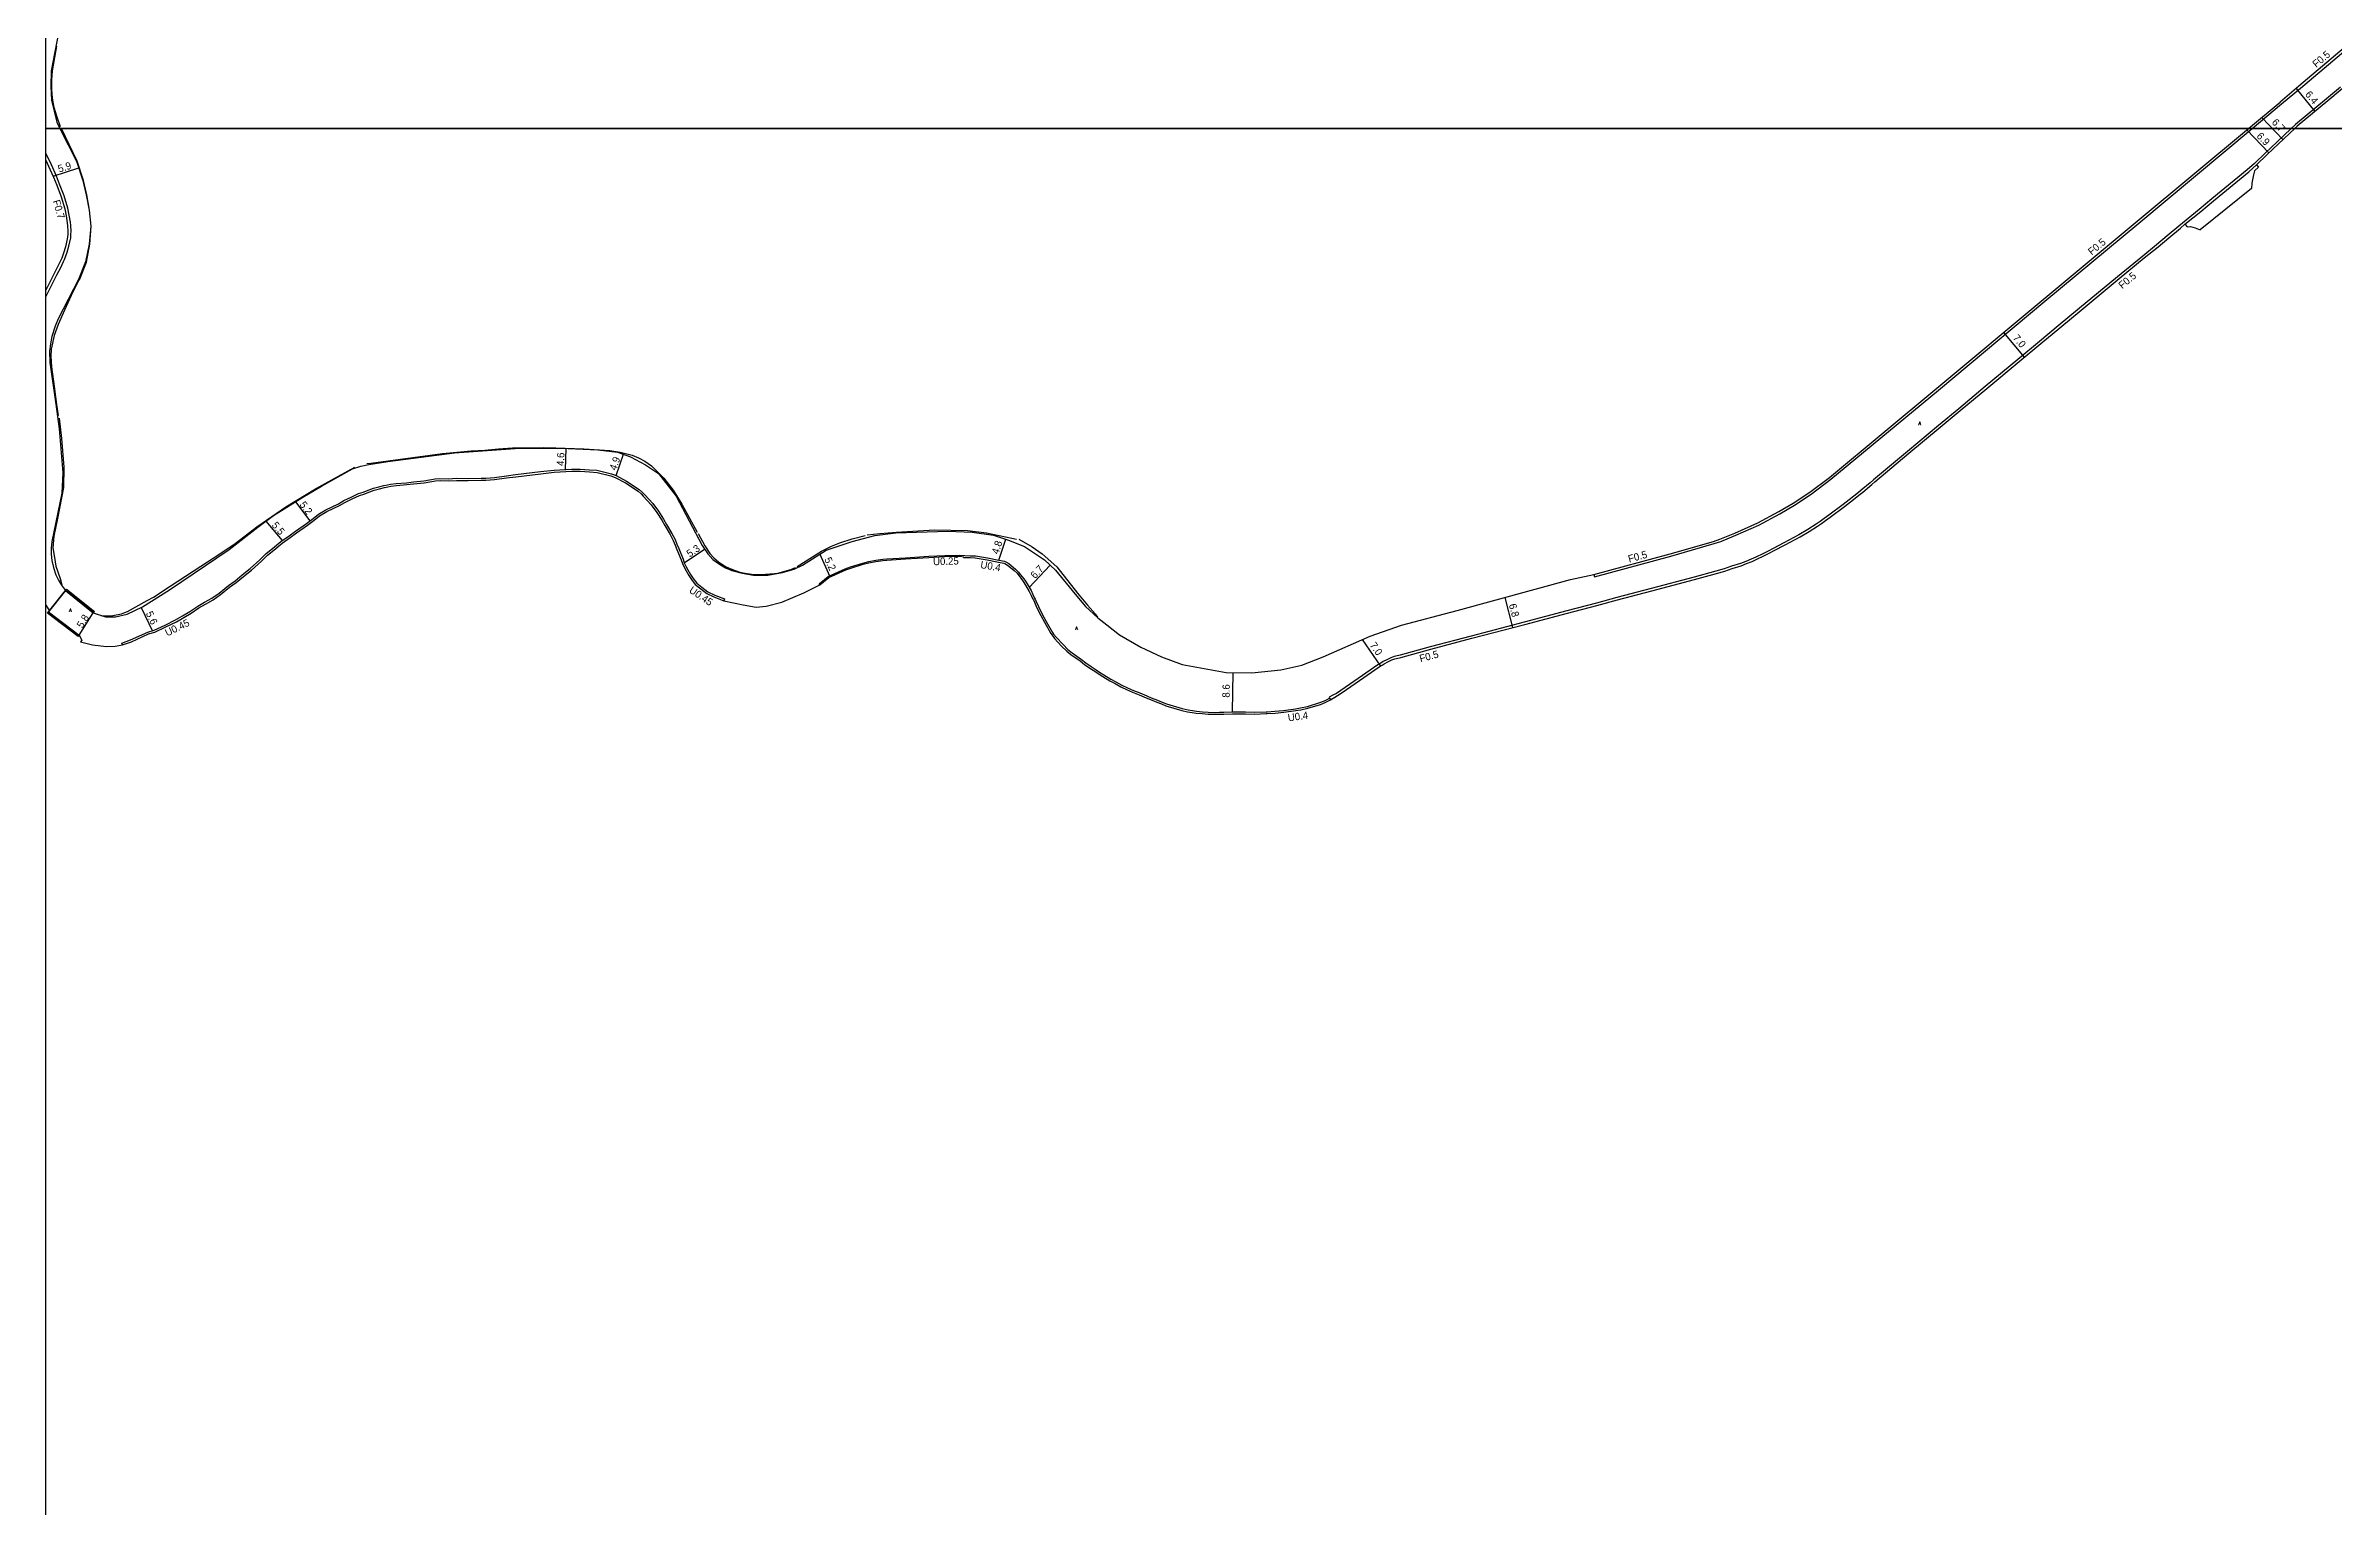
# Model space of a CAD drawing. Header units: metres. Extents: x -28002 to -25600, y -78000 to -76200.
# Drawn here: x -28000 to -27502, y -77100 to -76782 of the extents above; entities that cross this region are included whole.
import ezdxf

# ---------------------------------------------------------------- set-up
doc = ezdxf.new("R2010")
doc.units = ezdxf.units.M
doc.header["$LTSCALE"] = 2.5
for name, color, linetype in [('側溝・桝', 7, 'Continuous'), ('図郭', 7, 'Continuous'), ('幅員', 7, 'Continuous'), ('歩道・分離帯・安全施設', 7, 'Continuous'), ('舗装', 7, 'Continuous'), ('道路', 7, 'Continuous')]:
    doc.layers.add(name, color=color, linetype=linetype)
doc.styles.get("Standard").update_dxf_attribs({"font": ''})
doc.styles.add('YOKO_DECO', font='txt.shx', dxfattribs={"bigfont": 'extfont.shx'})
doc.styles.get('Standard').set_extended_font_data('@MS PGothic')

msp = doc.modelspace()

# ---------------------------------------------------------------- linework, layer by layer
at = {"layer": '側溝・桝'}
for points in [[(-27513.46, -76794.68), (-27509.36, -76791.23), (-27501.39, -76784.51), (-27496.29, -76780.24), (-27493.4, -76777.83), (-27492.12, -76776.76), (-27490.27, -76775.19), (-27488.76, -76773.84), (-27487.32, -76772.45), (-27485.25, -76770.26), (-27482.88, -76767.67), (-27481.26, -76765.69), (-27480, -76764.1), (-27478.95, -76762.61), (-27477.94, -76761.07), (-27476.67, -76758.9), (-27475.68, -76757.05), (-27474.75, -76755.05), (-27473.62, -76752.31), (-27472.66, -76749.83)], [(-27503.73, -76793.59), (-27510.45, -76799.16), (-27511.35, -76800)], [(-27500.65, -76791.02), (-27503.73, -76793.59)], [(-27519.84, -76800), (-27513.46, -76794.68)], [(-27511.35, -76800), (-27514.52, -76802.99), (-27516.94, -76805.3), (-27519.35, -76807.65), (-27520.96, -76809.03), (-27528.63, -76815.36), (-27531.4, -76817.66), (-27535.82, -76821.28), (-27538.35, -76823.39), (-27540.68, -76825.34), (-27543.68, -76827.77), (-27549.15, -76832.3), (-27557.44, -76839.15), (-27562.06, -76842.99), (-27566.16, -76846.38), (-27570.9, -76850.32), (-27577.96, -76856.19), (-27583.74, -76861), (-27588.11, -76864.64), (-27594.88, -76870.3), (-27602.29, -76876.49), (-27603, -76877.09), (-27604.95, -76878.72), (-27605.51, -76879.19), (-27607.6, -76880.85), (-27608.91, -76881.86), (-27612.02, -76884.19), (-27613.01, -76884.91), (-27613.9, -76885.54), (-27614.73, -76886.12), (-27616.56, -76887.26), (-27618.51, -76888.42), (-27621.75, -76890.19), (-27624.09, -76891.38), (-27625.23, -76891.99), (-27626.33, -76892.54), (-27627.88, -76893.29), (-27628.88, -76893.76), (-27630.08, -76894.22), (-27631.23, -76894.68), (-27633.16, -76895.28), (-27634.78, -76895.83), (-27636.55, -76896.34), (-27641.32, -76897.63), (-27650.65, -76900.13), (-27658.13, -76902.08), (-27662.58, -76903.28), (-27669, -76904.95), (-27678.26, -76907.43), (-27689.8, -76910.45), (-27698.71, -76912.82), (-27705.29, -76914.6), (-27706.23, -76914.84), (-27706.57, -76914.94), (-27707.28, -76915.17), (-27708.2, -76915.6), (-27708.98, -76916.03), (-27709.49, -76916.34), (-27710.13, -76916.72), (-27714.4, -76919.66), (-27718.19, -76922.29), (-27719.16, -76922.93), (-27719.94, -76923.33), (-27720.75, -76923.73), (-27720.62, -76924)], [(-27663.12, -76897.07), (-27662.98, -76897.57), (-27646.41, -76893.09), (-27636.91, -76890.35), (-27635.5, -76889.88), (-27632.26, -76888.54), (-27627.2, -76886.31), (-27622.63, -76883.85), (-27619.44, -76881.95), (-27615.84, -76879.61), (-27611.55, -76876.35), (-27588.15, -76856.93), (-27565.02, -76837.63), (-27544.56, -76820.61), (-27519.84, -76800)], [(-28000, -76836.64), (-27999.56, -76835.8), (-27997.56, -76831.9), (-27996.74, -76830.25), (-27996.12, -76828.99), (-27995.89, -76828.5), (-27995.36, -76826.94), (-27994.98, -76825.66), (-27994.58, -76823.78), (-27994.54, -76823.08), (-27994.49, -76822.35), (-27994.57, -76821.16), (-27994.64, -76820.44), (-27994.92, -76818.89), (-27995.22, -76817.33), (-27995.99, -76814.66), (-27996.99, -76812.11), (-27997.7, -76810.38), (-27998.76, -76807.96), (-28000, -76805.39)], [(-27534.51, -76820.87), (-27531.07, -76818.06), (-27528.3, -76815.75), (-27520.63, -76809.42), (-27518.93, -76807.96)], [(-27983.31, -76912.4), (-27983.43, -76911.98), (-27981.54, -76911.27), (-27977.78, -76909.58), (-27976.41, -76909.17), (-27974.05, -76908.06), (-27971.74, -76906.94), (-27970.22, -76906.03), (-27968.62, -76905.11), (-27966.9, -76903.96), (-27965.45, -76903.12), (-27963.84, -76902.22), (-27962.26, -76901.1), (-27960.26, -76899.48), (-27958.81, -76898.47), (-27957.25, -76897.14), (-27955.51, -76895.79), (-27953.39, -76893.84), (-27952.06, -76892.5), (-27950.65, -76891.42), (-27948.85, -76889.9), (-27947.07, -76888.62), (-27945.67, -76887.66), (-27943.28, -76885.97), (-27941.84, -76884.89), (-27940.68, -76883.97), (-27939.02, -76883), (-27936.31, -76881.68), (-27935.14, -76881), (-27933.53, -76880.23), (-27931.92, -76879.47), (-27930.94, -76879.17), (-27929.64, -76878.66), (-27928.69, -76878.28), (-27927.51, -76877.97), (-27926.41, -76877.72), (-27925.64, -76877.58), (-27925, -76877.44), (-27923.72, -76877.29), (-27921.51, -76877.09), (-27919.99, -76876.88), (-27917.7, -76876.69), (-27915.26, -76876.28), (-27914.22, -76876.19), (-27912.27, -76876.22), (-27910.66, -76876.14), (-27908.06, -76876.18), (-27905.22, -76876.08), (-27904.23, -76876.09), (-27902.37, -76875.95), (-27899.77, -76875.58), (-27897.79, -76875.34), (-27892.32, -76874.69), (-27889.38, -76874.36), (-27885.6, -76874.14), (-27883.72, -76874.14), (-27881.7, -76874.29), (-27880.08, -76874.4), (-27876.92, -76875.17), (-27875.89, -76875.56), (-27873.62, -76876.74), (-27870.85, -76878.56), (-27870.12, -76879.21), (-27869.66, -76879.71), (-27867.89, -76881.63), (-27866.66, -76883.31), (-27865.57, -76885.03), (-27864.91, -76886.18), (-27863.78, -76888.13), (-27863.05, -76889.48), (-27862.64, -76890.49), (-27862.24, -76891.42), (-27861.32, -76893.76), (-27861.06, -76894.52), (-27860.62, -76895.4), (-27860.25, -76896.06), (-27859.72, -76897.05), (-27859.12, -76897.91), (-27858.36, -76898.95), (-27857.21, -76899.84), (-27855.92, -76900.82), (-27854.41, -76901.56), (-27852.32, -76902.37), (-27852.44, -76902.79)], [(-27831.55, -76899.29), (-27831.71, -76899.09), (-27829.73, -76897.51), (-27826.01, -76895.81), (-27824.91, -76895.43), (-27822.22, -76894.59), (-27820.92, -76894.25), (-27819.38, -76893.97), (-27817.84, -76893.74), (-27817.01, -76893.66), (-27812.95, -76893.43), (-27807.87, -76893.09), (-27804.36, -76892.91), (-27801.08, -76892.85), (-27798.83, -76892.97), (-27797.68, -76893.03), (-27795.04, -76893.46), (-27792.6, -76893.93), (-27791.4, -76894.19), (-27791.11, -76894.32), (-27790.46, -76894.68), (-27789.42, -76895.53), (-27788.96, -76895.92), (-27788.33, -76896.53), (-27787.95, -76897.03), (-27787.52, -76897.58), (-27786.97, -76898.33), (-27786.45, -76899.13), (-27785.6, -76900.56), (-27785.22, -76901.43), (-27784.9, -76902.06), (-27784.71, -76902.42), (-27784.49, -76902.95), (-27784.01, -76904.01), (-27783.08, -76905.82), (-27782.29, -76907.26), (-27780.93, -76909.68), (-27780.69, -76910.02), (-27780.14, -76910.71), (-27778.64, -76912.33), (-27777.56, -76913.39), (-27776.65, -76914.12), (-27774.64, -76915.53), (-27773.68, -76916.28), (-27772.55, -76917.08), (-27771.46, -76917.78), (-27770.73, -76918.28), (-27769.77, -76918.89), (-27768.24, -76919.81), (-27767.12, -76920.43), (-27765.87, -76921.12), (-27764.62, -76921.7), (-27763.33, -76922.29), (-27761.9, -76922.84), (-27760.41, -76923.48), (-27759.43, -76923.89), (-27758.05, -76924.44), (-27757.06, -76924.85), (-27756.11, -76925.21), (-27752.72, -76926.22), (-27751.44, -76926.51), (-27750.44, -76926.68), (-27749.6, -76926.79), (-27748.29, -76926.92), (-27747.05, -76927), (-27745.46, -76927.06), (-27744.58, -76927.05), (-27743.64, -76927.02), (-27741.76, -76926.98), (-27740.26, -76926.96), (-27738.92, -76926.93), (-27736.9, -76926.99), (-27734.44, -76926.92), (-27734.24, -76926.91), (-27732.53, -76926.82), (-27730.65, -76926.62), (-27728.06, -76926.26), (-27726.94, -76926.09), (-27725.43, -76925.75), (-27722.78, -76924.95), (-27721.77, -76924.55), (-27721.19, -76924.26), (-27720.62, -76924), (-27720.46, -76924.33)]]:
    msp.add_lwpolyline(points, dxfattribs=at)
at = {"layer": '図郭'}
for points in [[(-28000, -76200), (-27200, -76200), (-27200, -76800), (-28000, -76800)], [(-28000, -76800), (-27200, -76800), (-27200, -77400), (-28000, -77400)]]:
    msp.add_lwpolyline(points, close=True, dxfattribs=at)
at = {"layer": '幅員'}
for points in [[(-27510.31, -76791.34), (-27506.2, -76796.31)], [(-27517.77, -76797.6), (-27513.2, -76802.45)], [(-27521.03, -76800.32), (-27516.23, -76805.34)], [(-27998.41, -76810.43), (-27992.83, -76808.57)], [(-27573.96, -76844.41), (-27569.47, -76849.8)], [(-27886.92, -76874.21), (-27886.74, -76869.66)], [(-27875.89, -76875.56), (-27874.31, -76870.91)], [(-27945.68, -76881.27), (-27942.55, -76885.42)], [(-27952.1, -76885.45), (-27948.55, -76889.68)], [(-27861.06, -76894.52), (-27856.62, -76891.54)], [(-27831.59, -76892.67), (-27829.44, -76897.38)], [(-27792.6, -76893.93), (-27791.11, -76889.41)], [(-27785.98, -76899.92), (-27781.47, -76895)], [(-27682.52, -76902.09), (-27680.81, -76908.63)], [(-27992.74, -76910.3), (-27989.66, -76905.38)], [(-27979.22, -76904.25), (-27976.81, -76909.36)], [(-27713.53, -76911.24), (-27709.58, -76916.98)], [(-27741.76, -76926.98), (-27741.59, -76918.4)]]:
    msp.add_lwpolyline(points, dxfattribs=at)
at = {"layer": '歩道・分離帯・安全施設'}
for points in [[(-27996.83, -76799.63), (-27997.59, -76797.31), (-27998.15, -76795.47), (-27998.51, -76793.46), (-27998.68, -76791.52), (-27998.66, -76789.45), (-27998.5, -76787.47), (-27997.6, -76782.09)], [(-27996.59, -76800), (-27996.62, -76799.93)], [(-27992.68, -76832.96), (-27991.14, -76829.09), (-27990.41, -76825.2), (-27990.09, -76821.25), (-27990.46, -76817.77), (-27991.1, -76814.43), (-27991.8, -76811.33), (-27993.18, -76807.1), (-27996.59, -76800)], [(-27992.78, -76833.03), (-27992.87, -76833.14), (-27994.09, -76835.59), (-27995.92, -76839.56), (-27997.31, -76842.67), (-27998.19, -76845.08), (-27998.83, -76848.01), (-27998.9, -76849.58), (-27998.76, -76851.86), (-27998.18, -76856.13), (-27997.63, -76860.08), (-27997.31, -76862.49)], [(-27997.09, -76863.07), (-27996.55, -76867.49), (-27996.08, -76873.73), (-27996.15, -76878.11), (-27997.47, -76884.88), (-27998.24, -76888.75), (-27998.48, -76891.24), (-27998.12, -76893.4), (-27997.8, -76895.28), (-27996.88, -76897.93), (-27996.53, -76899.29)], [(-27988.04, -76905.97), (-27986.58, -76906.06), (-27985.38, -76906), (-27983.55, -76905.59), (-27982.79, -76905.34), (-27982.23, -76905.08), (-27977.92, -76902.75), (-27976.53, -76902.03), (-27972.96, -76899.62), (-27969.6, -76897.43), (-27966.25, -76895.23), (-27962.15, -76892.59), (-27958.78, -76890.3), (-27954.04, -76886.71), (-27947.78, -76882.32), (-27941.34, -76878.46), (-27932.71, -76873.68)], [(-27930.16, -76872.92), (-27929.26, -76872.84), (-27922.83, -76871.94), (-27913.7, -76870.74), (-27907.45, -76870.19), (-27904.49, -76870.02), (-27901.5, -76869.69), (-27898.46, -76869.53), (-27891.64, -76869.45), (-27889.02, -76869.49), (-27882.9, -76869.73), (-27877.27, -76870.12), (-27875.04, -76870.45), (-27872.36, -76871.13), (-27871.04, -76871.67), (-27869.67, -76872.44), (-27868.21, -76873.4), (-27865.51, -76876.08), (-27863.47, -76878.73), (-27861.6, -76881.73), (-27858.26, -76887.84)], [(-27858.07, -76888.15), (-27856.58, -76890.83), (-27855.46, -76892.46), (-27854.61, -76893.43), (-27853.61, -76894.3), (-27852.7, -76894.95), (-27851.96, -76895.4), (-27850.59, -76895.98), (-27848.99, -76896.53), (-27848.21, -76896.71), (-27846.01, -76897.03), (-27844.41, -76897.1), (-27841.42, -76896.88), (-27840.67, -76896.74), (-27837.85, -76895.95), (-27836.84, -76895.54)], [(-27836.49, -76895.34), (-27833.18, -76893.2), (-27831.21, -76891.97), (-27829.05, -76890.91), (-27827.19, -76890.14), (-27824.5, -76889.27), (-27821.71, -76888.56)], [(-27821.26, -76888.4), (-27818.49, -76888.11), (-27814.89, -76887.83), (-27806.59, -76887.36), (-27799.4, -76887.51), (-27795.26, -76887.98), (-27789.81, -76889.14), (-27788.74, -76889.35)], [(-27788.27, -76889.38), (-27785.36, -76891.06), (-27783.17, -76892.56), (-27780.01, -76895.39), (-27775.47, -76901.13), (-27773.32, -76903.72), (-27771.07, -76906.26)], [(-27995.16, -76900.65), (-27989.49, -76905.21)], [(-27993.38, -76910.06), (-27999.16, -76905.5)]]:
    msp.add_lwpolyline(points, dxfattribs=at)
at = {"layer": '舗装'}
for points in [[(-27999.39, -76905.17), (-27995.73, -76900.53)], [(-27992.74, -76910.3), (-27989.66, -76905.38)]]:
    msp.add_lwpolyline(points, dxfattribs=at)
at = {"layer": '道路'}
for points in [[(-27997.2, -76779.24), (-27998.83, -76787.48), (-27998.91, -76790.84), (-27998.74, -76793.86), (-27997.6, -76798.67), (-27996.93, -76800)], [(-27492.97, -76776.78), (-27493.74, -76777.43), (-27496.63, -76779.83), (-27501.73, -76784.1), (-27509.7, -76790.83), (-27513.79, -76794.28)], [(-27503.4, -76793.99), (-27510.1, -76799.53), (-27510.6, -76800)], [(-27500.32, -76791.42), (-27503.4, -76793.99)], [(-27520.65, -76800), (-27513.79, -76794.28)], [(-27996.93, -76800), (-27993.31, -76807.13), (-27991.9, -76811.36), (-27991.22, -76814.45), (-27990.58, -76817.78), (-27990.23, -76821.25), (-27990.58, -76825.18), (-27991.38, -76829.01), (-27992.9, -76832.87), (-27997.28, -76841.43), (-27997.99, -76843.03), (-27998.69, -76845.25), (-27999, -76846.9), (-27999.16, -76848.47), (-27999.11, -76850.93), (-27997.83, -76859.98), (-27997.12, -76865.37), (-27996.29, -76874.95), (-27996.52, -76879.4), (-27998.69, -76889.92), (-27998.82, -76891.34), (-27998.81, -76892.63), (-27998.66, -76894.01), (-27998.32, -76895.57), (-27997.78, -76897.12), (-27997.23, -76898.28), (-27996.56, -76899.4), (-27995.73, -76900.53), (-27989.66, -76905.38), (-27986.98, -76906.29), (-27984.83, -76906.25), (-27982.29, -76905.7), (-27978.93, -76904.11), (-27973.06, -76900.41), (-27960.12, -76891.59), (-27953.85, -76886.76), (-27950.44, -76884.21), (-27944.04, -76880.25), (-27940, -76877.87), (-27933.25, -76874.08), (-27931.43, -76873.51), (-27929.73, -76873.16), (-27925.58, -76872.48), (-27911.05, -76870.59), (-27896.84, -76869.61), (-27887.95, -76869.61), (-27879.88, -76869.95), (-27875.6, -76870.47), (-27872.74, -76871.44), (-27869.46, -76873.17), (-27866.64, -76875.12), (-27862.85, -76879.99), (-27857.14, -76890.77), (-27855.93, -76892.58), (-27854.87, -76893.83), (-27853.38, -76894.81), (-27852.11, -76895.58), (-27850.68, -76896.2), (-27848.43, -76896.78), (-27845.97, -76897.21), (-27842.85, -76897.22), (-27839.65, -76896.63), (-27837.12, -76895.91), (-27835.33, -76895.03), (-27830.15, -76891.75), (-27824.54, -76889.89), (-27819.61, -76888.59), (-27814.99, -76888.01), (-27803.68, -76887.64), (-27798.38, -76887.86), (-27793.75, -76888.54), (-27790.52, -76889.61), (-27787, -76890.95), (-27782.7, -76893.86), (-27780.27, -76896.1), (-27776.02, -76901.38), (-27773.73, -76904.06), (-27771.04, -76906.48), (-27769.08, -76907.99), (-27766.33, -76910.16), (-27761.69, -76912.84), (-27757.22, -76914.96), (-27752.72, -76916.67), (-27743.11, -76918.37), (-27737.57, -76918.48), (-27731.27, -76917.81), (-27726.64, -76916.78), (-27722.05, -76914.97), (-27711.81, -76910.49), (-27705, -76908.08), (-27692.88, -76904.93), (-27668.18, -76898.15), (-27663.12, -76897.07)], [(-27663.12, -76897.07), (-27646.55, -76892.59), (-27637.06, -76889.86), (-27635.69, -76889.39), (-27632.46, -76888.07), (-27627.43, -76885.84), (-27622.88, -76883.39), (-27619.72, -76881.51), (-27616.14, -76879.18), (-27611.88, -76875.95), (-27588.49, -76856.53), (-27565.35, -76837.23), (-27544.89, -76820.21), (-27520.65, -76800)], [(-27510.6, -76800), (-27514.17, -76803.36), (-27516.58, -76805.67), (-27518.93, -76807.96), (-27518.5, -76808.41), (-27519.35, -76809.23), (-27519.57, -76810.1), (-27519.94, -76811.93), (-27520.03, -76813.11)], [(-28000, -76806.95), (-27999.38, -76808.25), (-27998.32, -76810.65), (-27997.62, -76812.36), (-27996.63, -76814.87), (-27995.88, -76817.49), (-27995.59, -76819.01), (-27995.31, -76820.53), (-27995.24, -76821.22), (-27995.17, -76822.35), (-27995.21, -76823.04), (-27995.25, -76823.69), (-27995.63, -76825.49), (-27996, -76826.73), (-27996.52, -76828.25), (-27996.73, -76828.7), (-27997.35, -76829.95), (-27998.16, -76831.59), (-28000, -76835.17)], [(-27520.03, -76813.11), (-27531.22, -76822.07)], [(-28000, -76903.75), (-27999.21, -76904.94), (-27999.39, -76905.17), (-27992.74, -76910.3), (-27992.16, -76911.34), (-27992.45, -76911.72), (-27989.8, -76912.37), (-27986.82, -76912.76), (-27984.88, -76912.69), (-27983.31, -76912.4), (-27981.37, -76911.68), (-27977.62, -76910), (-27976.26, -76909.58), (-27973.87, -76908.45), (-27971.53, -76907.33), (-27969.99, -76906.41), (-27968.39, -76905.48), (-27966.67, -76904.34), (-27965.23, -76903.5), (-27963.6, -76902.6), (-27961.99, -76901.45), (-27960, -76899.83), (-27958.54, -76898.82), (-27956.98, -76897.48), (-27955.22, -76896.12), (-27953.08, -76894.16), (-27951.77, -76892.83), (-27950.38, -76891.76), (-27948.58, -76890.25), (-27946.82, -76888.98), (-27945.42, -76888.03), (-27943.02, -76886.32), (-27941.58, -76885.24), (-27940.43, -76884.33), (-27938.82, -76883.39), (-27936.1, -76882.07), (-27934.93, -76881.39), (-27933.35, -76880.63), (-27931.76, -76879.88), (-27930.8, -76879.58), (-27929.48, -76879.07), (-27928.55, -76878.7), (-27927.41, -76878.4), (-27926.32, -76878.15), (-27925.55, -76878.01), (-27924.92, -76877.87), (-27923.68, -76877.73), (-27921.46, -76877.52), (-27919.95, -76877.32), (-27917.64, -76877.13), (-27915.21, -76876.72), (-27914.2, -76876.63), (-27912.27, -76876.66), (-27910.65, -76876.58), (-27908.05, -76876.62), (-27905.22, -76876.51), (-27904.21, -76876.53), (-27902.32, -76876.38), (-27899.71, -76876.02), (-27897.74, -76875.78), (-27892.27, -76875.13), (-27889.34, -76874.82), (-27885.56, -76874.59), (-27883.68, -76874.6), (-27881.66, -76874.75), (-27880.04, -76874.86), (-27877.05, -76875.59), (-27876.07, -76875.96), (-27873.84, -76877.12), (-27871.12, -76878.91), (-27870.43, -76879.52), (-27869.98, -76880.01), (-27868.23, -76881.91), (-27867.02, -76883.56), (-27865.94, -76885.26), (-27865.29, -76886.4), (-27864.16, -76888.34), (-27863.45, -76889.66), (-27863.05, -76890.66), (-27862.65, -76891.59), (-27861.73, -76893.91), (-27861.47, -76894.69), (-27861.01, -76895.6), (-27860.63, -76896.28), (-27860.09, -76897.28), (-27859.47, -76898.16), (-27858.68, -76899.26), (-27857.47, -76900.19), (-27856.15, -76901.2), (-27854.59, -76901.96), (-27852.44, -76902.79), (-27848.27, -76903.67), (-27845.39, -76904.14), (-27843.27, -76903.99), (-27839.83, -76903.07), (-27835.02, -76901.04), (-27831.55, -76899.29), (-27829.59, -76897.74), (-27825.91, -76896.06), (-27824.82, -76895.67), (-27822.15, -76894.84), (-27820.86, -76894.51), (-27819.34, -76894.23), (-27817.82, -76894), (-27816.99, -76893.92), (-27812.94, -76893.69), (-27807.86, -76893.35), (-27804.36, -76893.17), (-27801.09, -76893.11), (-27800.31, -76893.19), (-27800.32, -76893.35), (-27798.85, -76893.39), (-27797.74, -76893.45), (-27795.11, -76893.88), (-27792.68, -76894.35), (-27791.53, -76894.59), (-27791.3, -76894.7), (-27790.71, -76895.02), (-27789.69, -76895.85), (-27789.25, -76896.23), (-27788.64, -76896.81), (-27788.28, -76897.29), (-27787.85, -76897.84), (-27787.31, -76898.57), (-27786.81, -76899.35), (-27785.97, -76900.75), (-27785.6, -76901.61), (-27785.27, -76902.26), (-27785.09, -76902.6), (-27784.87, -76903.12), (-27784.39, -76904.19), (-27783.45, -76906.02), (-27782.66, -76907.46), (-27781.29, -76909.9), (-27781.02, -76910.27), (-27780.46, -76910.98), (-27778.94, -76912.63), (-27777.84, -76913.71), (-27776.91, -76914.45), (-27774.89, -76915.87), (-27773.93, -76916.62), (-27772.79, -76917.42), (-27771.7, -76918.13), (-27770.96, -76918.63), (-27769.99, -76919.25), (-27768.45, -76920.17), (-27767.32, -76920.8), (-27766.06, -76921.49), (-27764.79, -76922.08), (-27763.49, -76922.68), (-27762.06, -76923.23), (-27760.58, -76923.87), (-27759.59, -76924.28), (-27758.21, -76924.83), (-27757.21, -76925.24), (-27756.25, -76925.61), (-27752.82, -76926.63), (-27751.52, -76926.93), (-27750.5, -76927.09), (-27749.65, -76927.2), (-27748.33, -76927.34), (-27747.07, -76927.42), (-27745.47, -76927.48), (-27744.57, -76927.47), (-27743.62, -76927.44), (-27741.75, -76927.4), (-27740.25, -76927.38), (-27738.92, -76927.35), (-27736.9, -76927.42), (-27734.42, -76927.34), (-27734.22, -76927.33), (-27732.5, -76927.23), (-27730.6, -76927.04), (-27728, -76926.67), (-27726.86, -76926.51), (-27725.33, -76926.15), (-27722.64, -76925.35), (-27721.6, -76924.93), (-27721.01, -76924.64), (-27720.46, -76924.33), (-27718.9, -76923.38), (-27717.92, -76922.73), (-27714.13, -76920.11), (-27709.86, -76917.17), (-27709.22, -76916.78), (-27708.72, -76916.48), (-27707.97, -76916.06), (-27707.09, -76915.65), (-27706.42, -76915.44), (-27706.09, -76915.34), (-27705.16, -76915.1), (-27698.58, -76913.33), (-27689.67, -76910.95), (-27678.14, -76907.93), (-27668.88, -76905.45), (-27662.45, -76903.78), (-27658, -76902.59), (-27650.52, -76900.63), (-27641.19, -76898.14), (-27636.42, -76896.84), (-27634.63, -76896.33), (-27633.01, -76895.78), (-27631.06, -76895.17), (-27629.89, -76894.7), (-27628.68, -76894.23), (-27627.66, -76893.76), (-27626.11, -76893), (-27625, -76892.45), (-27623.86, -76891.84), (-27621.52, -76890.64), (-27618.26, -76888.87), (-27616.29, -76887.71), (-27614.45, -76886.55), (-27613.61, -76885.97), (-27612.71, -76885.33), (-27611.72, -76884.61), (-27608.61, -76882.28), (-27607.29, -76881.27), (-27605.19, -76879.59), (-27604.62, -76879.12), (-27602.67, -76877.49), (-27601.96, -76876.89), (-27594.55, -76870.7), (-27587.79, -76865.04), (-27583.42, -76861.4), (-27577.64, -76856.59), (-27570.57, -76850.72), (-27565.84, -76846.78), (-27561.74, -76843.39), (-27557.11, -76839.55), (-27548.82, -76832.7), (-27543.36, -76828.17), (-27540.36, -76825.74), (-27538.02, -76823.79), (-27535.5, -76821.68), (-27534.51, -76820.87), (-27534.05, -76821.43), (-27533.27, -76821.37), (-27532.28, -76821.66), (-27531.22, -76822.07)]]:
    msp.add_lwpolyline(points, dxfattribs=at)
for points in [[(-27999.39, -76905.17), (-27992.74, -76910.3), (-27989.66, -76905.38), (-27995.73, -76900.53)], [(-27989.66, -76905.38), (-27995.73, -76900.53), (-27995.5, -76900.24), (-27989.43, -76905.09)], [(-27999.39, -76905.17), (-27992.74, -76910.3), (-27992.96, -76910.59), (-27999.61, -76905.46)]]:
    msp.add_lwpolyline(points, close=True, dxfattribs=at)

# ---------------------------------------------------------------- texts
at = {"layer": '側溝・桝'}
for s, rotation, p in [('F0.5', 40, (-27505.93, -76786.88)), ('F0.7', 286, (-27998.5, -76815.81)), ('F0.5', 40, (-27554.77, -76827.69)), ('F0.5', 40, (-27548.14, -76835.03)), ('U0.25', 2, (-27806.89, -76895.07)), ('F0.5', 15, (-27655.43, -76894.48)), ('U0.4', 350, (-27796.71, -76895.64)), ('U0.45', 326, (-27860.16, -76900.85)), ('U0.45', 26, (-27973.57, -76910.56)), ('F0.5', 15, (-27700.83, -76916.17)), ('U0.4', 8, (-27729.6, -76929.04))]:
    msp.add_text(s, height=1.6, rotation=rotation, dxfattribs=at).set_placement(p)
at = {"layer": '幅員'}
for s, rotation, p in [('6.4', 310, (-27508.45, -76792.68)), ('6.7', 313, (-27515.72, -76798.8)), ('6.9', 314, (-27519.04, -76801.8)), ('5.9', 18, (-27997.06, -76809.64)), ('7.0', 310, (-27572.06, -76845.67)), ('4.6', 88, (-27887.23, -76873.48)), ('4.9', 71, (-27875.89, -76874.55)), ('5.2', 307, (-27944.87, -76881.91)), ('5.5', 310, (-27950.94, -76886.41)), ('5.3', 34, (-27859.88, -76893.39)), ('5.2', 295, (-27830.63, -76893.76)), ('4.8', 72, (-27792.71, -76892.78)), ('6.7', 47, (-27784.72, -76898.1)), ('6.8', 285, (-27681.63, -76903.65)), ('5.8', 58, (-27992.03, -76908.87)), ('5.6', 295, (-27978.27, -76905.52)), ('7.0', 305, (-27711.97, -76912.47)), ('8.6', 89, (-27742.38, -76923.87))]:
    msp.add_text(s, height=1.6, rotation=rotation, dxfattribs=at).set_placement(p)
at = {"layer": '舗装', "style": 'YOKO_DECO'}
for p in [(-27592.49, -76864.54, 876.73), (-27994.93, -76905.2, 880.85), (-27775.98, -76909.12, 881.13)]:
    msp.add_text('A', height=0.75, dxfattribs=at).set_placement(p)

doc.saveas('drawing.dxf')
